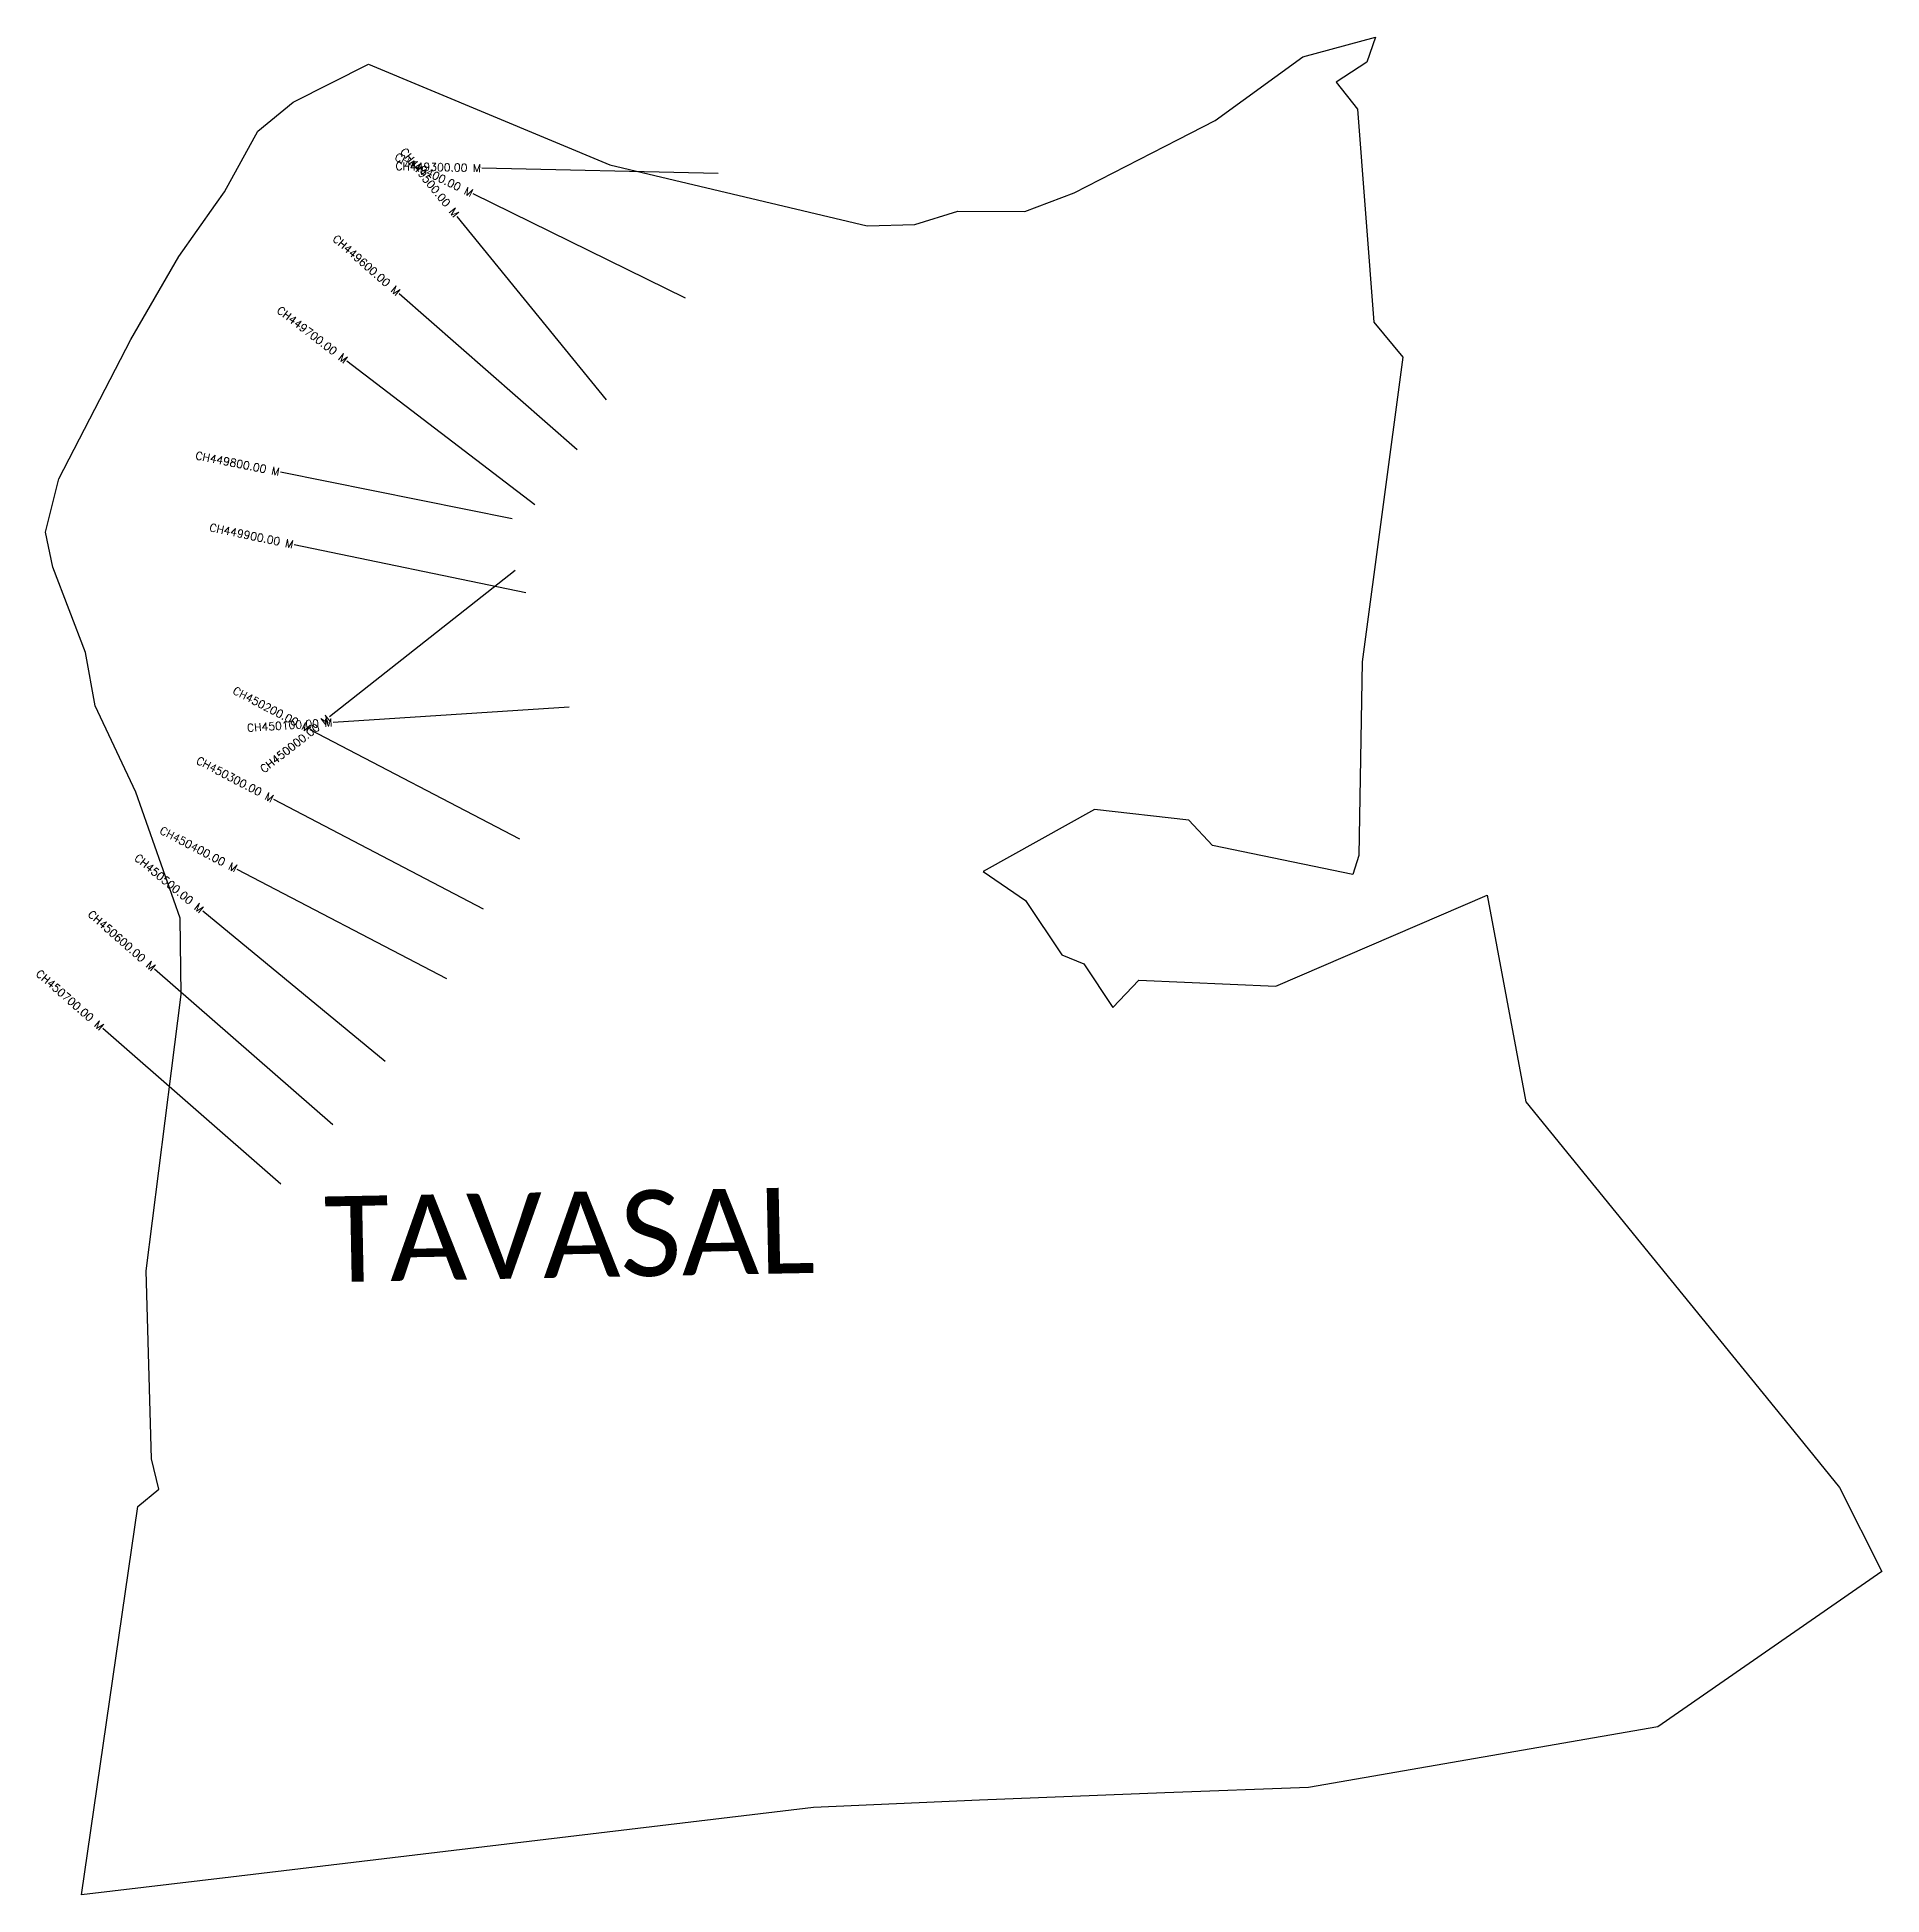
# Model space of a CAD drawing. Header units: metres. Extents: x 312428 to 314767, y 1912286 to 1914642.
import ezdxf
from ezdxf.enums import TextEntityAlignment as Align

# ---------------------------------------------------------------- set-up
doc = ezdxf.new("R2010")
doc.units = ezdxf.units.M
for name, color, linetype in [('CS', 134, 'Continuous'), ('CSMark', 6, 'Continuous'), ('VILLAGE NAME', 250, 'Continuous')]:
    doc.layers.add(name, color=color, linetype=linetype)
doc.styles.get("Standard").update_dxf_attribs({"font": 'simplex.shx'})

msp = doc.modelspace()

# ---------------------------------------------------------------- linework, layer by layer
at = {"color": 6, "flags": 128}
msp.add_lwpolyline([(312848.4, 1914607.6), (313154.3, 1914479.9), (313480.5, 1914402.6), (313541.3, 1914404.2), (313595.7, 1914420.9), (313680.6, 1914420.6), (313743.3, 1914444.3), (313874.9, 1914511.9), (313921.8, 1914536.1), (314033.3, 1914616.8), (314125.2, 1914641.8), (314114.3, 1914610), (314075.6, 1914584.7), (314102.5, 1914550.6), (314123.1, 1914280.4), (314160.1, 1914236), (314108.6, 1913849.4), (314104.3, 1913603.7), (314096.6, 1913579.9), (313918.4, 1913616.6), (313888.8, 1913648.5), (313769.1, 1913662.2), (313627.8, 1913583.4), (313681.3, 1913546.9), (313727.6, 1913478), (313755.5, 1913466.5), (313792.3, 1913411.1), (313825.1, 1913445.8), (313998.9, 1913438), (314266.9, 1913553.4), (314315.9, 1913291.3), (314461.4, 1913112.4), (314655.9, 1912873.5), (314713.8, 1912802.3), (314767.5, 1912695.6), (314483.6, 1912498.8), (314040.3, 1912421.8), (313858.2, 1912414.8), (313622.9, 1912405.7), (313412.5, 1912396.4), (312673.7, 1912308.1), (312484.3, 1912285.5), (312555.5, 1912778.1), (312582.5, 1912800), (312573.2, 1912838.4), (312566.3, 1913077.1), (312598.4, 1913330.8), (312610.7, 1913427.5), (312609.2, 1913524.3), (312553.1, 1913684), (312501.5, 1913793.5), (312489.2, 1913861.1), (312448, 1913969.6), (312438.7, 1914014), (312455.6, 1914081.4), (312547, 1914258.3), (312607.8, 1914363.5), (312654.3, 1914429.7), (312665.6, 1914445.8), (312707.7, 1914522.4), (312752.8, 1914559.5), (312848.4, 1914607.6)], dxfattribs=at)
at = {"layer": 'CS'}
for p, q in [((313291.7, 1914468.7), (312991.8, 1914475.7)), ((313250.3, 1914310.9), (312980.8, 1914442.9)), ((313150.1, 1914181.9), (312960.7, 1914414.5)), ((313112.8, 1914118.4), (312887.3, 1914316.2)), ((313059.1, 1914048.4), (312820.9, 1914230.7)), ((313030.5, 1914030.9), (312736.4, 1914090)), ((313047.6, 1913936.8), (312753.9, 1913998)), ((313034.3, 1913965.1), (312798.6, 1913779.5)), ((313102.8, 1913791.9), (312803.4, 1913772.7)), ((313040.2, 1913624.6), (312774.2, 1913763.4)), ((312993.9, 1913535.9), (312728, 1913674.8)), ((312947.6, 1913447.3), (312681.7, 1913586.1)), ((312869.4, 1913342.4), (312637.9, 1913533.2)), ((312802.8, 1913262.1), (312576.9, 1913459.5)), ((312737, 1913186.8), (312511.1, 1913384.2))]:
    msp.add_line(p, q, dxfattribs=at)

# ---------------------------------------------------------------- texts
at = {"layer": 'CSMark'}
for s, rotation, p in [('CH449500.00 M', 309.1566, (312960, 1914415.3)), ('CH449400.00 M', 333.9109, (312979.9, 1914443.3)), ('CH449300.00 M', 358.6718, (312990.8, 1914475.7)), ('CH449600.00 M', 318.7412, (312886.5, 1914316.8)), ('CH449700.00 M', 322.5785, (312820.1, 1914231.4)), ('CH449800.00 M', 348.6517, (312735.4, 1914090.2)), ('CH449900.00 M', 348.2308, (312752.9, 1913998.2)), ('CH450200.00 M', 332.4273, (312773.4, 1913763.9)), ('CH450100.00 M', 3.6707, (312802.4, 1913772.6)), ('CH450000.00 M', 38.2129, (312797.8, 1913778.9)), ('CH450300.00 M', 332.4273, (312727.1, 1913675.3)), ('CH450400.00 M', 332.4273, (312680.8, 1913586.6)), ('CH450500.00 M', 320.4908, (312637.2, 1913533.9)), ('CH450600.00 M', 318.8468, (312576.2, 1913460.2)), ('CH450700.00 M', 318.8468, (312510.4, 1913384.9))]:
    msp.add_text(s, height=10, rotation=rotation, dxfattribs=at).set_placement(p, align=Align.MIDDLE_RIGHT)
at = {"layer": 'VILLAGE NAME', "insert": (312791.1, 1913171.2), "char_height": 108.748, "attachment_point": 1, "rotation": 1.1028}
msp.add_mtext_dynamic_manual_height_columns('{\\fCalibri|b0|i0|c0|p34;TAVASAL}', width=1571.314, gutter_width=543.7, heights=[0], dxfattribs=at)

doc.saveas('drawing.dxf')
